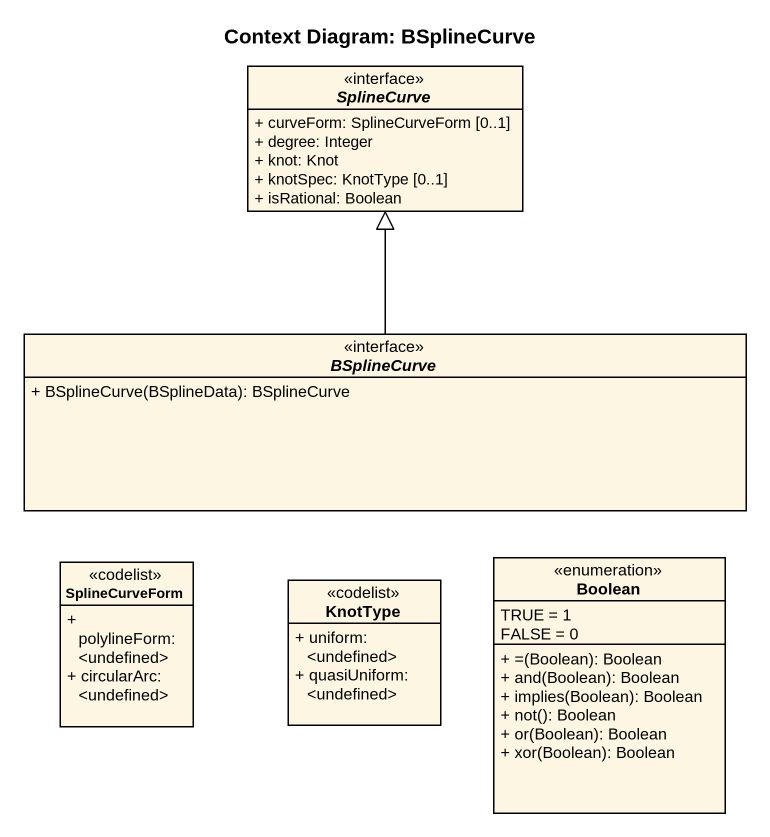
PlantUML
@startuml
title Context Diagram: BSplineCurve
hide circle
hide empty members
skinparam classAttributeIconSize 0
interface SplineCurve {
  + curveForm: SplineCurveForm [0..1]
  + degree: Integer
  + knot: Knot
  + knotSpec: KnotType [0..1]
  + isRational: Boolean
}
interface BSplineCurve {
  + BSplineCurve(BSplineData): BSplineCurve
}
class SplineCurveForm <<codelist>> {
  + polylineForm: <undefined>
  + circularArc: <undefined>
}
class KnotType <<codelist>> {
  + uniform: <undefined>
  + quasiUniform: <undefined>
}
enum Boolean {
  TRUE = 1
  FALSE = 0
  + =(Boolean): Boolean
  + and(Boolean): Boolean
  + implies(Boolean): Boolean
  + not(): Boolean
  + or(Boolean): Boolean
  + xor(Boolean): Boolean
}
BSplineCurve -up-|> SplineCurve
@enduml
